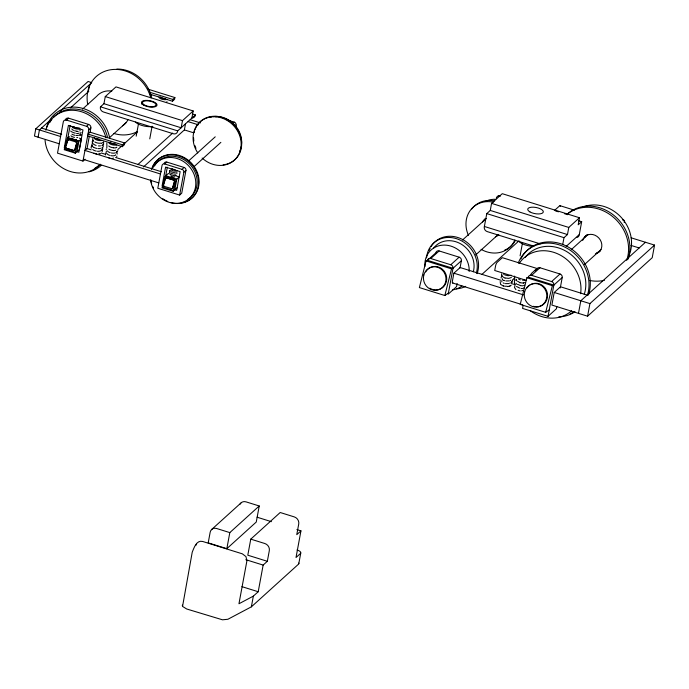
<?xml version="1.0" encoding="UTF-8"?>
<svg xmlns="http://www.w3.org/2000/svg" width="689" height="689" viewBox="0 0 689 689"><rect width="100%" height="100%" fill="white"/><g stroke="black" fill="none" stroke-linecap="round" stroke-linejoin="round"><path stroke-width="1.03" d="M516.001 279.157L516.569 280.828M116.854 156.058L116.725 156.748M117.845 150.702L116.226 152.829M624.234 222.513L624.458 220.437L622.425 219.8M501.558 273.86L502.031 276.28L504.985 278.132M512.564 280.518L511.669 282.55M578.631 220.756L581.68 221.703L579.208 235.035A3.979 3.497 47.9 0 1 576.452 237.559M533.897 246.145L487.269 231.616A3.979 3.497 47.9 0 1 484.376 226.466L486.779 213.599L490.275 210.438L491.558 203.367L502.255 193.687L579.475 217.75L578.2 224.803L581.68 221.703M562.698 244.586L563.998 237.662L567.478 234.561L568.778 227.439L579.475 217.75M60.029 111.291L91.723 82.611L88.089 81.474L35.794 128.8L34.45 136.052L59.237 143.777M38.093 137.189L39.437 129.937L49.729 120.609M64.284 147.713L68.418 125.398L82.973 129.937L78.839 152.243L75.928 151.339M67.505 139.729L70.14 125.527M67.686 139.557L68.047 137.611L78.959 141.012L76.979 151.718M88.287 91.758L89.63 84.506M81.405 138.799L79.424 149.504L75.23 153.216L78.262 141.641L81.405 138.799L79.424 138.179M68.616 118.189L66.514 120.084A2.963 2.61 47.9 0 0 63.293 121.91L57.506 153.147L82.973 161.088L88.769 129.851L90.862 127.956A2.963 2.61 47.9 0 0 88.623 124.425L68.616 118.189A2.963 2.61 47.9 0 0 65.386 120.015M87.003 148.781L89.312 136.284M90.087 132.116L90.862 127.956M177.684 130.876L100.473 106.812A3.979 3.497 47.9 0 0 103.367 111.962L173.301 133.761A3.979 3.497 47.9 0 0 177.684 130.876L195.357 114.934L192.309 113.986M100.456 106.873L103.961 103.651L105.271 96.572L115.976 86.892L193.187 110.955L191.869 118.095M87.649 135.871L122.272 146.662L122.599 144.879L124.7 142.985L90.078 132.193L87.977 134.088L122.599 144.879M124.7 142.985L124.364 144.768L122.272 146.662M136.189 136.172L138.541 123.52M142.055 104.53L142.451 102.42M149.763 138.868L152.105 126.208M150.064 94.255L172.465 101.231L172.801 99.449L174.894 97.554L147.403 88.984M174.894 97.554L174.558 99.337L172.465 101.231M162.104 185.823L165.584 167.082L180.139 171.613L176.66 190.362L174.722 189.751M165.36 177.676L167.289 167.263M193.187 110.955L182.49 120.644L181.164 127.784L103.953 103.712M143.45 166.953L184.385 129.911L185.487 123.96M174.799 189.828L176.789 179.123L165.868 175.721M166.807 162.079L164.714 163.973A2.472 2.17 47.9 0 0 162.027 165.498L157.807 188.261L179.64 195.065L183.86 172.302L185.952 170.407A2.472 2.17 47.9 0 0 184.092 167.47L166.807 162.079A2.472 2.17 47.9 0 0 164.12 163.603M185.952 170.407L181.732 193.17L179.64 195.065M235.681 127.129L236.06 125.062A2.472 2.17 47.9 0 0 234.2 122.117L227.086 119.903M298.75 563.068A5.934 2.343 10.5 0 1 298.432 564.248L251.364 606.845L227.878 619.273L222.487 619.807L186.702 608.99L182.551 606.423L192.231 552.182C194.014 547.824 196.511 539.857 202.669 541.468L242.347 553.835L245.973 556.617L246.895 560.915L238.954 603.753L253.345 596.131L258.211 591.739L263.146 565.083L267.332 561.294L269.321 550.589A5.934 5.211 47.9 0 0 264.852 543.526L250.77 539.142L247.799 555.205L267.332 561.294M229.816 532.606L216.639 528.506A5.934 5.211 47.9 0 0 210.188 532.158L208.207 542.863L226.836 548.677L229.816 532.606L259.236 505.976L246.059 501.876A5.934 5.211 47.9 0 0 240.056 504.202M259.236 505.976L256.256 522.047L226.836 548.677M251.364 606.845L253.345 596.131M296.873 529.608L300.947 530.875L296.012 557.522L300.413 553.534A5.934 2.343 10.5 0 0 297.054 549.943M298.785 563.697L300.774 552.991M435.991 252.424A2.963 2.61 47.9 0 1 439.134 250.942L459.141 257.178A2.963 2.61 47.9 0 1 461.38 260.709L453 268.288L448.203 294.169L456.583 286.59L457.151 283.48M501.179 280.337L460.123 267.539L453.879 273.188L452.415 281.103A2.963 0.784 -72.7 0 0 452.966 282.834M460.037 267.952L461.38 260.709M520.1 255.826L522.443 243.165M523.149 305.279L522.572 308.405L548.048 316.346L556.428 308.758L556.807 306.674M548.048 316.346L553.835 285.1L562.215 277.521A2.963 2.61 47.9 0 0 559.985 273.989L539.969 267.754A2.963 2.61 47.9 0 0 536.74 269.58L535.215 270.958M587.106 295.073L560.493 286.779L554.214 292.472L551.88 305.072L587.588 316.199L652.216 257.712L654.55 245.103L631.124 237.808M560.286 287.933L562.215 277.521M578.484 313.366L580.827 300.757L645.455 242.27M587.588 316.199L589.922 303.599L654.55 245.103M182.301 605.734L182.439 605.114M439.134 250.942L430.754 258.521A2.963 2.61 47.9 0 0 427.524 260.347L426.06 260.924L419.377 287.58L444.844 295.521L448.41 293.049M444.844 295.521L451.528 268.865L453 268.288A2.963 2.61 47.9 0 0 450.77 264.757L430.754 258.521M539.969 267.754L531.589 275.342A2.963 2.61 47.9 0 0 528.36 277.167L526.896 277.745L520.212 304.392L545.679 312.332L549.245 309.861M545.679 312.332L552.363 285.677L553.835 285.1A2.963 2.61 47.9 0 0 551.605 281.577L531.589 275.342M69.27 136.5L67.35 138.239L64.258 149.728L75.377 153.165M170.295 174.128L168.314 173.507L165.171 176.35L162.104 187.89L173.197 191.284L177.245 187.623M176.255 175.979L179.226 176.909L176.083 179.751L173.197 191.284M68.624 139.772L76.178 142.02A0.99 0.947 86.4 0 1 76.823 143.252L74.963 149.823A0.99 0.947 86.4 0 1 73.783 150.486L66.23 148.238A0.99 0.947 86.4 0 1 65.584 147.007L67.444 140.435A0.99 0.947 86.4 0 1 68.624 139.772L68.9 139.755A0.99 0.947 86.4 0 0 67.72 140.418L67.444 140.435M66.135 146.051L67.72 140.418M73.508 150.503A0.99 0.947 86.4 0 0 74.688 149.84L76.539 143.269A0.99 0.947 86.4 0 0 75.902 142.037L76.178 142.02M171.613 188.597L164.051 186.349A0.99 0.947 86.4 0 1 163.414 185.117L165.265 178.546A0.99 0.947 86.4 0 1 166.445 177.883L173.998 180.13A0.99 0.947 86.4 0 1 174.644 181.362L172.784 187.933A0.99 0.947 86.4 0 1 171.613 188.597L171.328 188.614A0.99 0.947 86.4 0 0 172.508 187.951L172.784 187.933M166.721 177.865A0.99 0.947 86.4 0 0 165.541 178.529L163.414 185.117M172.508 187.951L174.36 181.379A0.99 0.947 86.4 0 0 173.723 180.148L166.445 177.883M196.158 545.102L196.598 543.776M92.757 138.523L92.748 140.177L93.566 141.288M117.225 154.069L116.648 151.511M500.18 281.551L500.541 284.307L503.495 286.159M169.873 170.51L169.632 171.966M169.33 172.414L169.727 171.862M103.798 142.046L101.455 143.286M102.609 147.679L103.272 146.516L102.988 144.905M514.916 285.814L514.494 287.537L515.966 289.681M515.906 280.466L516.38 279.82M501.859 275.247L501.049 277.96M79.795 135.233L80.914 134.467M70.571 107.785L88.795 91.292M82.499 109.138L96.632 96.339A19.766 17.38 47.9 0 1 111.825 91.103M66.514 120.084L86.53 126.32L88.623 124.425M82.973 161.088L85.066 159.193M109.387 137.783L125.889 122.849M117.81 149.522L121.746 145.956M124.115 143.82L137.49 131.711M138.024 164.438L172.655 133.098M188.39 161.114L215.226 136.827M164.714 163.973L181.999 169.365L184.092 167.47M232.804 123.383L234.2 122.117M234.665 126.32L236.06 125.062M194.031 166.652L220.868 142.356M435.904 252.768L427.524 260.347L453 268.288M462.543 239.979L486.356 218.439M450.77 264.757L459.141 257.178M475.686 254.939L497.906 234.828M481.973 274.351L519.041 240.797M554.387 210.558L559.623 205.822A2.963 0.784 -72.7 0 1 560.286 206.338M211.42 529.703L240.84 503.082M512.418 280.001L514.786 277.856M250.77 539.142L280.199 512.513L294.281 516.896A5.934 5.211 47.9 0 1 298.742 523.959L296.761 534.664L300.947 530.875M571.224 249.702L587.898 234.613M551.605 281.577L559.985 273.989M584.367 264.662L601.032 249.573M566.203 246.369L579.26 234.587M93.075 140.168L92.128 141.891L93.067 143.967M92.576 142.847L91.671 145.19L93.273 147.222M92.085 145.525L91.155 146.895L91.258 148.204M101.851 150.564L102.782 149.194L102.489 147.584M511.169 285.229L509.826 286.056M511.359 277.495L508.758 278.39L505.287 278.012M510.204 280.595L510.859 280.173M509.714 283.274L510.36 282.852M81.121 132.555L80.424 132.977M522.805 290.396L521.719 290.836M101.877 145.715L103.66 144.182L103.488 142.227M100.68 153.647L99.474 154M507.552 286.607L509.007 286.331M511.204 275.238L508.094 275.729L504.787 274.945M508.792 286.409L510.101 285.952M525.225 282.481L523.295 282.946M523.847 285.461L524.734 285.16M523.356 288.14L524.234 287.838M509.317 280.897L505.915 280.957M508.826 283.575L505.416 283.635M524.846 280.104L522.632 280.285M507.19 286.271L504.891 286.236M116.01 147.825L113.599 147.885M66.23 148.238L73.783 150.486M164.051 186.349L164.335 186.331A0.99 0.947 86.4 0 1 163.715 185.737M523.58 283.119L519.54 282.671M523.08 285.797L520.35 285.668M521.237 288.493L522.589 288.476M76.97 131.358L78.253 131.401M76.582 133.485L77.857 133.528M113.099 150.564L114.383 150.607M520.212 290.904L518.059 290.31M520.453 285.504L517.542 284.359M519.962 288.183L516.509 286.495M560.079 205.701L574.342 210.145M555.403 210.877L558.46 211.824M564.575 213.736L567.624 214.684M498.181 195.65L500.214 196.287M149.375 92.154L172.801 99.449M630.978 245.405L639.168 247.954M491.558 203.367L568.778 227.439M190.224 119.74L200.421 122.918M486.779 213.599L563.998 237.662M188.123 121.634L198.329 124.812M105.271 96.572L182.49 120.644M184.428 129.928L193.609 132.788M484.376 226.466L540.254 243.88M528.36 277.167L553.835 285.1M526.896 277.745L552.363 285.677M41.529 128.042L61.674 134.321M526.284 280.345L494.719 270.501L495.546 266.04A2.963 0.784 -72.7 0 1 497.088 262.414L502.324 257.677L536.946 268.469L531.71 273.206A2.963 0.784 -72.7 0 0 530.556 275.367M67.35 138.239L78.262 141.641M35.794 128.8L60.58 136.525M554.214 292.472L589.922 303.599M91.155 149.832L87.072 148.566L84.98 150.46L160.451 173.981M101.352 153.01L105.434 154.284M115.631 157.462L161.527 171.768M511.384 283.523L515.484 284.798M165.171 176.35L176.083 179.751M426.06 260.924L451.528 268.865M64.344 148.876L75.265 152.278M453.879 273.188L523.597 294.918M83.326 159.383L158.797 182.904M162.165 186.986L173.085 190.388M452.509 282.946L522.228 304.676M257.109 517.215L271.38 521.659M245.818 559.683L263.146 565.083M241.899 586.649L258.211 591.739M490.275 210.438L567.478 234.561M520.324 279.88L518.541 279.002M519.825 282.559L517.499 281.138M503.797 280.294L504.787 280.69M503.297 282.972L504.288 283.368M503.53 285.754L504.159 286.038M502.41 279.786L503.332 280.354M71.596 131.866L70.691 131.048M516.741 284.178L515.897 283.248M503.461 273.903L503.995 274.455M170.347 171.096L169.907 170.467M511.505 281.517L511.987 282.516M101.593 149.651L102.299 151.52M80.424 133.967L80.975 135.5M502.229 278.692L502.47 279.26M501.738 281.362L501.971 281.939M106.184 149.108L106.227 149.728M461.931 285.995A23.719 20.859 47.9 0 1 452.656 289.845M424.906 266.531A23.719 20.859 47.9 0 1 446.661 245.224A23.719 20.859 47.9 0 1 469.192 271.509M433.777 247.937A23.719 20.859 47.9 0 1 461.372 244.233A23.719 20.859 47.9 0 1 473.291 271.802M465.678 286.348A27.138 23.857 47.9 0 1 456.471 288.837M426.577 257.858A27.138 23.857 47.9 0 1 456.273 238.609A27.138 23.857 47.9 0 1 476.366 273.059M429.273 250.348A27.138 23.857 47.9 0 1 430.1 248.393M431.116 246.533A27.138 23.857 47.9 0 1 463.757 240.151A27.138 23.857 47.9 0 1 477.107 273.611M485.693 201.36A23.719 20.859 47.9 0 1 495.71 199.302M483.833 220.816A10.438 9.172 47.9 0 1 485.22 218.844M515.269 240.676A27.138 23.857 47.9 0 1 504.546 250.219M471.767 208.974A27.138 23.857 47.9 0 1 494.693 200.99M514.881 239.953A27.138 23.857 47.9 0 1 481.086 249.332M468.425 235.319A27.138 23.857 47.9 0 1 493.384 202.17M498.802 234.639A10.438 9.172 47.9 0 1 495.434 236.766M482.533 221.996A10.438 9.172 47.9 0 1 485.797 218.551M496.373 198.044A2.963 2.61 47.9 0 1 496.459 197.7M496.597 197.373A2.963 2.61 47.9 0 1 499.603 196.21M532.149 246.292A11.859 4.694 10.5 0 1 519.36 241.753M530.633 284.626A11.859 11.188 68.6 0 1 547.178 292.429A11.859 11.188 68.6 0 1 536.309 306.803M535.327 306.717A11.859 11.188 68.6 0 1 533.389 306.286M527.042 287.924A11.859 11.188 68.6 0 1 529.807 285.143M425.673 271.948A11.859 11.188 68.6 0 1 439.901 267.599A11.859 11.188 68.6 0 1 446.257 282.025A11.859 11.188 68.6 0 1 433.51 289.724M432.554 289.466A11.859 11.188 68.6 0 1 429.833 288.183M600.274 250.908A10.438 9.172 47.9 0 1 596.7 252.708M584.582 237.714A10.438 9.172 47.9 0 1 587.174 234.699M566.995 214.357A38.997 34.286 47.9 0 1 612.271 214.115A38.997 34.286 47.9 0 1 627.98 259.228M604.399 280.32A38.997 34.286 47.9 0 1 589.784 280.509M567.202 214.227A38.997 34.286 47.9 0 1 611.866 215.976A38.997 34.286 47.9 0 1 626.671 260.408M582.687 240.427A10.438 9.172 47.9 0 1 598.732 237.894A10.438 9.172 47.9 0 1 595.391 253.888M583.058 206.95A35.578 31.281 47.9 0 1 621.418 217.603A35.578 31.281 47.9 0 1 628.359 256.825M575.005 311.807A38.997 34.286 47.9 0 1 558.676 316.957M518.326 262.897A38.997 34.286 47.9 0 1 564.205 246.817A38.997 34.286 47.9 0 1 587.433 295.228M574.617 311.661A38.997 34.286 47.9 0 1 570.044 313.779M520.867 258.935A38.997 34.286 47.9 0 1 567.503 246.628A38.997 34.286 47.9 0 1 588.415 295.03M571.612 310.765A35.578 31.281 47.9 0 1 530.056 310.524M514.717 284.841A35.578 31.281 47.9 0 1 514.64 276.1M519.127 263.568A35.578 31.281 47.9 0 1 558.951 254.422A35.578 31.281 47.9 0 1 580.594 293.712M525.173 257.471A35.578 31.281 47.9 0 1 567.262 251.941A35.578 31.281 47.9 0 1 584.238 294.349M167.039 101.739A4.444 1.757 10.5 0 1 166.497 102.067M165.239 98.441A2.963 1.171 10.5 0 1 161.166 97.528M160.813 97.192A2.963 1.171 10.5 0 1 160.64 96.865M166.988 99.388A4.444 1.757 10.5 0 1 161.872 99.216A4.444 1.757 10.5 0 1 159.081 96.925M151.649 95.073A4.444 1.757 10.5 0 1 150.676 95.16M215.45 116.76A2.472 2.17 47.9 0 1 216.914 116.734M49.763 122.599A33.106 29.11 47.9 0 1 51.847 119.369M53.699 117.19A33.106 29.11 47.9 0 1 84.842 111.144A33.106 29.11 47.9 0 1 107.596 137.697M100.275 164.215A33.106 29.11 47.9 0 1 94.953 168.219M101.326 165.282A34.588 30.411 47.9 0 1 89.07 171.828M46.637 127.258A34.588 30.411 47.9 0 1 79.089 107.562A34.588 30.411 47.9 0 1 109.62 137.826M99.543 164.8A33.106 29.11 47.9 0 1 66.454 170.028A33.106 29.11 47.9 0 1 45.052 140.186M45.87 130.204A33.106 29.11 47.9 0 1 75.911 110.507A33.106 29.11 47.9 0 1 105.968 137.929M106.795 143.062A33.106 29.11 47.9 0 1 106.795 148.152M106.399 151.124A33.106 29.11 47.9 0 1 105.417 154.947M137.602 131.435A34.588 30.411 47.9 0 1 113.918 133.485M87.761 104.625A34.588 30.411 47.9 0 1 111.98 69.58A34.588 30.411 47.9 0 1 150.702 97.717M116.846 69.064A33.106 29.11 47.9 0 1 151.658 97.769M127.921 119.808A19.766 17.38 47.9 0 1 122.461 125.829M116.854 147.162A4.444 1.757 10.5 0 1 116.312 147.489M113.444 147.756A4.444 1.757 10.5 0 1 108.759 145.99M115.812 150.168A4.444 1.757 10.5 0 1 115.029 150.383M112.953 150.435A4.444 1.757 10.5 0 1 108.853 149.16M115.347 143.812A2.963 1.171 10.5 0 1 111.222 143.105M110.516 142.451A2.963 1.171 10.5 0 1 110.447 142.123M113.444 158.031A2.963 1.171 10.5 0 1 108.509 157.721M115.313 152.846A4.444 1.757 10.5 0 1 111.308 152.949M110.197 152.665A4.444 1.757 10.5 0 1 107.441 150.848M115.631 154.784A4.444 1.757 10.5 0 1 115.364 155.197M114.822 155.516A4.444 1.757 10.5 0 1 110.817 155.619M109.697 155.344A4.444 1.757 10.5 0 1 106.941 153.526M116.803 144.811A4.444 1.757 10.5 0 1 111.687 144.63A4.444 1.757 10.5 0 1 108.896 142.347M171.285 169.804A3.367 1.335 10.5 0 1 171.053 169.434M177.03 172.155A3.367 1.335 10.5 0 1 176.617 172.405M177.306 170.665A3.367 1.335 10.5 0 1 176.306 171.07M175.583 171.139A3.273 1.3 10.5 0 1 171.725 170.166M175.307 172.638A3.273 1.3 10.5 0 1 174.489 172.612M173.637 172.491A3.273 1.3 10.5 0 1 171.449 171.664M174.928 176.815A2.248 0.887 10.5 0 1 172.396 176.797M171.871 176.617A2.248 0.887 10.5 0 1 170.889 175.902M176.952 173.344A3.367 1.335 10.5 0 1 176.754 173.654M175.755 174.059A3.367 1.335 10.5 0 1 175.023 174.128A3.273 1.3 10.5 0 1 174.214 174.102M173.361 173.981A3.273 1.3 10.5 0 1 171.785 173.49M171.173 173.154A3.273 1.3 10.5 0 1 170.726 172.793M173.085 175.48A3.273 1.3 10.5 0 0 174.748 175.626A3.367 1.335 10.5 0 0 176.065 175.394M172.259 175.264A3.273 1.3 10.5 0 1 170.45 174.283M175.04 169.623A3.273 1.3 10.5 0 1 173.361 169.287M172.62 169.012A3.273 1.3 10.5 0 1 172 168.676M171.079 178.761A4.444 3.91 47.9 0 1 172.112 179.226M66.506 148.221A0.99 0.947 86.4 0 1 65.946 147.739M100.473 145.844A4.444 1.757 10.5 0 1 98.398 145.896M96.141 145.448A4.444 1.757 10.5 0 1 93.704 144.13M100.964 143.166A4.444 1.757 10.5 0 1 94.798 141.943M99.457 139.35A2.963 1.171 10.5 0 1 96.219 138.248M96.744 153.966A2.963 1.171 10.5 0 1 93.954 153.182M99.018 153.208A2.963 1.171 10.5 0 1 98.889 153.492M101.309 147.98A4.444 1.757 10.5 0 1 100.758 148.307M99.974 148.523A4.444 1.757 10.5 0 1 97.898 148.574M96.753 148.411A4.444 1.757 10.5 0 1 93.807 147.3M100.809 150.658A4.444 1.757 10.5 0 1 97.407 151.253M96.262 151.089A4.444 1.757 10.5 0 1 92.714 149.487M101.464 140.487A4.444 1.757 10.5 0 1 96.606 139.919A4.444 1.757 10.5 0 1 94.341 137.809M181.999 169.365A2.472 2.17 47.9 0 1 183.86 172.302M80.243 130.591A4.444 1.757 10.5 0 1 79.691 130.919M76.832 131.186A4.444 1.757 10.5 0 1 74.576 130.738M73.568 130.359A4.444 1.757 10.5 0 1 71.811 128.929M79.295 133.046A4.444 1.757 10.5 0 1 78.512 133.261M75.29 133.149A4.444 1.757 10.5 0 1 72.345 132.038M79.097 127.749A2.963 1.171 10.5 0 1 74.481 127.207M74.033 126.888A2.963 1.171 10.5 0 1 73.775 126.552M76.462 139.522A2.963 1.171 10.5 0 1 72.328 138.808M71.889 138.489A2.963 1.171 10.5 0 1 71.622 138.153M79.45 134.846A4.444 1.757 10.5 0 1 78.908 135.173M78.115 135.388A4.444 1.757 10.5 0 1 76.04 135.44M74.903 135.277A4.444 1.757 10.5 0 1 71.949 134.166M77.719 137.516A4.444 1.757 10.5 0 1 76.746 137.602M74.507 137.404A4.444 1.757 10.5 0 1 70.958 135.802M80.088 128.791A4.444 1.757 10.5 0 1 75.514 128.765A4.444 1.757 10.5 0 1 72.207 126.802M86.53 126.32A2.963 2.61 47.9 0 1 88.769 129.851M197.786 152.941A25.7 22.591 47.9 0 1 212.341 116.803A25.7 22.591 47.9 0 1 240.495 149.754A25.7 22.591 47.9 0 1 202.144 158.048M194.944 129.713A25.7 22.591 47.9 0 1 235.517 126.759A25.7 22.591 47.9 0 1 223.141 164.826M195.986 148.307A25.7 22.591 47.9 0 1 194.953 145.672M193.85 141.012A25.7 22.591 47.9 0 1 193.6 137.817M194.109 132.65A25.7 22.591 47.9 0 1 194.625 130.669M209.577 117.449A24.218 21.29 47.9 0 1 211.402 116.941M213.289 116.596A24.218 21.29 47.9 0 1 241.667 143.381M241.331 146.292A24.218 21.29 47.9 0 1 239.522 151.718M152.682 167.022A25.7 22.591 47.9 0 1 190.956 162.621A25.7 22.591 47.9 0 1 186.598 201.377M185.677 201.748A25.7 22.591 47.9 0 1 181.758 202.764M151.485 169.399A25.7 22.591 47.9 0 1 180.303 156.472A25.7 22.591 47.9 0 1 198.122 186.969A25.7 22.591 47.9 0 1 170.855 202.557M167.78 201.472A25.7 22.591 47.9 0 1 162.811 198.733M153.458 188.037A25.7 22.591 47.9 0 1 152.657 186.323M151.675 183.653A25.7 22.591 47.9 0 1 150.788 179.743M152.674 168.073A24.218 21.29 47.9 0 1 189.027 166.247A24.218 21.29 47.9 0 1 183.214 202.127A24.218 21.29 47.9 0 1 150.676 180.38M154.508 165.98A24.218 21.29 47.9 0 1 189.578 164.085A24.218 21.29 47.9 0 1 187.442 199.552M195.366 114.874A3.979 3.497 47.9 0 1 192.541 117.914M152.872 126.526A11.859 4.694 10.5 0 1 135.457 122.108M529.901 211.885A7.906 3.126 10.5 0 0 543.01 212.608A7.906 3.126 10.5 0 0 533.648 207.191A7.906 3.126 10.5 0 0 529.901 211.885M524.656 291.843A11.859 11.188 68.6 0 0 538.488 306.803A11.859 11.188 68.6 0 0 543.509 287.322A11.859 11.188 68.6 0 0 524.656 291.843M423.821 275.032A11.859 11.188 68.6 0 0 437.653 289.991A11.859 11.188 68.6 0 0 442.674 270.51A11.859 11.188 68.6 0 0 423.821 275.032M143.613 105.09A7.906 3.126 10.5 0 0 156.722 105.813A7.906 3.126 10.5 0 0 147.36 100.396A7.906 3.126 10.5 0 0 143.613 105.09M145.224 105.391A6.916 2.739 10.5 0 0 156.015 105.107A6.916 2.739 10.5 0 0 146.456 100.801A6.916 2.739 10.5 0 0 145.224 105.391"/></g></svg>
